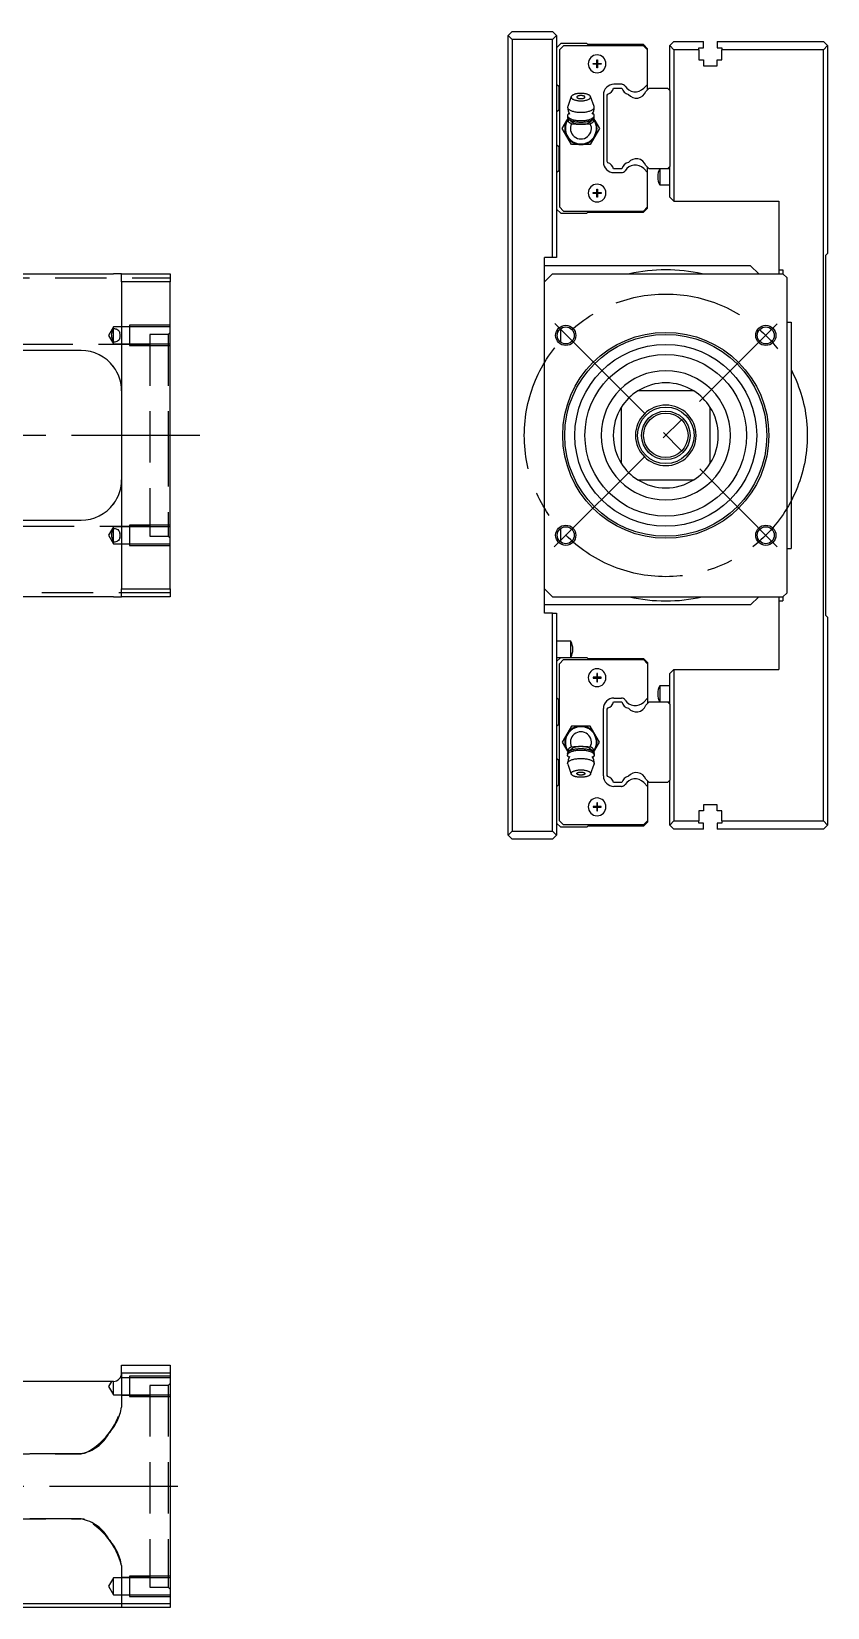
# Model space of a CAD drawing. Extents: x -29 to 1040, y -350 to 120.
# Drawn here: x 843.2 to 1040.1, y -290.3 to 100 of the extents above; entities that cross this region are included whole.
import ezdxf

# ---------------------------------------------------------------- set-up
doc = ezdxf.new("R2010")
doc.units = 0
doc.linetypes.add('CENTER', pattern=[50.8, 31.75, -6.35, 6.35, -6.35])
doc.linetypes.add('DASHED', pattern=[19.05, 12.7, -6.35])
doc.layers.get('0').update_dxf_attribs({"linetype": 'CONTINUOUS'})
doc.layers.add('CENTER', color=1, linetype='CENTER')

msp = doc.modelspace()

# ---------------------------------------------------------------- linework, layer by layer
at = {"color": 7, "linetype": 'CONTINUOUS'}
for p, q in [((962.15, 100), (961.15, 99)), ((961.15, 99), (962.15, 98)), ((961.15, -99), (961.15, 99)), ((962.15, 100), (972.15, 100)), ((972.15, 98), (962.15, 98)), ((962.15, 98), (962.15, -98)), ((973.15, 99), (972.15, 100)), ((972.15, 98), (973.15, 99)), ((972.15, 44), (972.15, 98)), ((973.15, 99), (973.15, 44)), ((974.15, 97), (973.15, 96)), ((974.85, 96.45), (973.85, 95.45)), ((973.85, 95.45), (973.85, 56.55)), ((980.65, 97), (974.15, 97)), ((994.65, 96.45), (974.85, 96.45)), ((980.9, 96.75), (980.65, 97)), ((994.65, 96.75), (980.9, 96.75)), ((995.65, 95.75), (994.65, 96.75)), ((995.65, 95.45), (994.65, 96.45)), ((995.65, 95.45), (995.65, 95.75)), ((995.65, 86.92), (995.65, 95.45)), ((1001.15, 96.5), (1002.15, 97.5)), ((1001.15, 85.4), (1001.15, 96.5)), ((1002.15, 95.5), (1001.15, 96.5)), ((1002.15, 97.5), (1009.45, 97.5)), ((1008.3, 95.5), (1002.15, 95.5)), ((1002.15, 95.5), (1002.15, 58)), ((1008.3, 95.5), (1008.3, 96)), ((1008.3, 96), (1009.45, 96)), ((1008.3, 95.5), (1008.3, 93)), ((1009.45, 96), (1009.45, 97.5)), ((1012.85, 97.5), (1039.15, 97.5)), ((1012.85, 97.5), (1012.85, 96)), ((1012.85, 96), (1014, 96)), ((1014, 96), (1014, 95.5)), ((1014, 93), (1014, 95.5)), ((1039.15, 95.5), (1014, 95.5)), ((1039.15, 97.5), (1040.15, 96.5)), ((1040.15, 96.5), (1039.15, 95.5)), ((1039.15, -95.5), (1039.15, 95.5)), ((1040.15, 96.5), (1040.15, 45)), ((982.15, 92.1), (983.05, 92.1)), ((982.15, 91.9), (982.15, 92.1)), ((983.05, 91.9), (982.15, 91.9)), ((983.05, 92.1), (983.05, 93)), ((983.05, 93), (983.25, 93)), ((983.05, 92.1), (983.15, 92)), ((983.05, 91.9), (983.15, 92)), ((983.05, 91), (983.05, 91.9)), ((983.25, 91), (983.05, 91)), ((983.25, 92.1), (983.15, 92)), ((983.25, 91.9), (983.15, 92)), ((983.25, 93), (983.25, 92.1)), ((983.25, 92.1), (984.15, 92.1)), ((984.15, 91.9), (983.25, 91.9)), ((983.25, 91.9), (983.25, 91)), ((984.15, 92.1), (984.15, 91.9)), ((1008.3, 93), (1009.45, 93)), ((1009.45, 93), (1009.45, 91.5)), ((1009.45, 91.5), (1012.85, 91.5)), ((1012.85, 93), (1014, 93)), ((1012.85, 91.5), (1012.85, 93)), ((973.15, 87), (973.65, 86.5)), ((973.65, 86.5), (973.65, 80.5)), ((987.21, 86), (989.29, 86)), ((989.23, 86.93), (987.32, 86.93)), ((995.65, 86.92), (994.69, 85.95)), ((995.65, 85.6), (995.65, 86.92)), ((995.65, 85.6), (996.05, 86)), ((996.05, 86), (1000.55, 86)), ((1000.55, 86), (1001.15, 85.4)), ((976.77, 83.89), (975.88, 81.44)), ((976.77, 83.89), (976.75, 83.81)), ((976.75, 83.81), (976.75, 83.73)), ((976.75, 83.73), (976.77, 83.65)), ((976.8, 83.95), (976.77, 83.89)), ((976.77, 83.65), (976.8, 83.58)), ((976.84, 84.02), (976.8, 83.95)), ((976.8, 83.58), (976.85, 83.5)), ((976.9, 84.08), (976.84, 84.02)), ((976.85, 83.5), (976.92, 83.42)), ((976.96, 84.14), (976.9, 84.08)), ((976.92, 83.42), (977, 83.35)), ((977.04, 84.2), (976.96, 84.14)), ((977, 83.35), (977.1, 83.28)), ((977.13, 84.25), (977.04, 84.2)), ((977.1, 83.28), (977.21, 83.22)), ((977.22, 84.31), (977.13, 84.25)), ((977.21, 83.22), (977.34, 83.16)), ((977.33, 84.36), (977.22, 84.31)), ((977.45, 84.41), (977.33, 84.36)), ((977.34, 83.16), (977.48, 83.1)), ((977.57, 84.45), (977.45, 84.41)), ((977.48, 83.1), (977.63, 83.05)), ((977.71, 84.49), (977.57, 84.45)), ((977.63, 83.05), (977.8, 83)), ((977.85, 84.53), (977.71, 84.49)), ((977.8, 83), (977.97, 82.96)), ((978, 84.57), (977.85, 84.53)), ((977.97, 82.96), (978.16, 82.92)), ((978.15, 84.6), (978, 84.57)), ((978.31, 84.62), (978.15, 84.6)), ((978.17, 83.83), (978.15, 83.79)), ((978.15, 83.79), (978.15, 83.76)), ((978.15, 83.76), (978.15, 83.73)), ((978.15, 83.73), (978.17, 83.69)), ((978.16, 82.92), (978.35, 82.9)), ((978.18, 83.86), (978.17, 83.83)), ((978.17, 83.69), (978.18, 83.66)), ((978.21, 83.89), (978.18, 83.86)), ((978.18, 83.66), (978.21, 83.63)), ((978.24, 83.92), (978.21, 83.89)), ((978.21, 83.63), (978.24, 83.6)), ((978.28, 83.95), (978.24, 83.92)), ((978.24, 83.6), (978.28, 83.57)), ((978.33, 83.98), (978.28, 83.95)), ((978.28, 83.57), (978.33, 83.54)), ((978.47, 84.64), (978.31, 84.62)), ((978.38, 84.01), (978.33, 83.98)), ((978.33, 83.54), (978.38, 83.51)), ((978.35, 82.9), (978.54, 82.87)), ((978.44, 84.03), (978.38, 84.01)), ((978.38, 83.51), (978.44, 83.49)), ((978.51, 84.05), (978.44, 84.03)), ((978.44, 83.49), (978.51, 83.47)), ((978.64, 84.66), (978.47, 84.64)), ((978.58, 84.07), (978.51, 84.05)), ((978.51, 83.47), (978.58, 83.45)), ((978.54, 82.87), (978.74, 82.86)), ((978.65, 84.09), (978.58, 84.07)), ((978.58, 83.45), (978.65, 83.43)), ((978.81, 84.67), (978.64, 84.66)), ((978.73, 84.11), (978.65, 84.09)), ((978.65, 83.43), (978.73, 83.41)), ((978.81, 84.12), (978.73, 84.11)), ((978.73, 83.41), (978.81, 83.4)), ((978.74, 82.86), (978.95, 82.85)), ((978.98, 84.68), (978.81, 84.67)), ((978.89, 84.13), (978.81, 84.12)), ((978.81, 83.4), (978.89, 83.39)), ((978.98, 84.14), (978.89, 84.13)), ((978.89, 83.39), (978.98, 83.38)), ((978.95, 82.85), (979.15, 82.84)), ((979.15, 84.68), (978.98, 84.68)), ((979.06, 84.14), (978.98, 84.14)), ((978.98, 83.38), (979.06, 83.38)), ((979.15, 84.14), (979.06, 84.14)), ((979.06, 83.38), (979.15, 83.38)), ((979.32, 84.68), (979.15, 84.68)), ((979.24, 84.14), (979.15, 84.14)), ((979.15, 83.38), (979.24, 83.38)), ((979.15, 82.84), (979.35, 82.85)), ((979.32, 84.14), (979.24, 84.14)), ((979.24, 83.38), (979.32, 83.38)), ((979.49, 84.67), (979.32, 84.68)), ((979.41, 84.13), (979.32, 84.14)), ((979.32, 83.38), (979.41, 83.39)), ((979.35, 82.85), (979.56, 82.86)), ((979.49, 84.12), (979.41, 84.13)), ((979.41, 83.39), (979.49, 83.4)), ((979.66, 84.66), (979.49, 84.67)), ((979.57, 84.11), (979.49, 84.12)), ((979.49, 83.4), (979.57, 83.41)), ((979.56, 82.86), (979.76, 82.87)), ((979.65, 84.09), (979.57, 84.11)), ((979.57, 83.41), (979.65, 83.43)), ((979.72, 84.07), (979.65, 84.09)), ((979.65, 83.43), (979.72, 83.45)), ((979.83, 84.64), (979.66, 84.66)), ((979.79, 84.05), (979.72, 84.07)), ((979.72, 83.45), (979.79, 83.47)), ((979.76, 82.87), (979.95, 82.9)), ((979.86, 84.03), (979.79, 84.05)), ((979.79, 83.47), (979.86, 83.49)), ((979.99, 84.62), (979.83, 84.64)), ((979.92, 84.01), (979.86, 84.03)), ((979.86, 83.49), (979.92, 83.51)), ((979.97, 83.98), (979.92, 84.01)), ((979.92, 83.51), (979.97, 83.54)), ((979.95, 82.9), (980.14, 82.92)), ((980.02, 83.95), (979.97, 83.98)), ((979.97, 83.54), (980.02, 83.57)), ((980.15, 84.6), (979.99, 84.62)), ((980.06, 83.92), (980.02, 83.95)), ((980.02, 83.57), (980.06, 83.6)), ((980.09, 83.89), (980.06, 83.92)), ((980.06, 83.6), (980.09, 83.63)), ((980.12, 83.86), (980.09, 83.89)), ((980.09, 83.63), (980.12, 83.66)), ((980.13, 83.83), (980.12, 83.86)), ((980.12, 83.66), (980.13, 83.69)), ((980.15, 83.79), (980.13, 83.83)), ((980.13, 83.69), (980.15, 83.73)), ((980.14, 82.92), (980.33, 82.96)), ((980.3, 84.57), (980.15, 84.6)), ((980.15, 83.76), (980.15, 83.79)), ((980.15, 83.73), (980.15, 83.76)), ((980.45, 84.53), (980.3, 84.57)), ((980.33, 82.96), (980.5, 83)), ((980.59, 84.49), (980.45, 84.53)), ((980.5, 83), (980.67, 83.05)), ((980.73, 84.45), (980.59, 84.49)), ((980.67, 83.05), (980.82, 83.1)), ((980.85, 84.41), (980.73, 84.45)), ((980.82, 83.1), (980.96, 83.16)), ((980.97, 84.36), (980.85, 84.41)), ((980.96, 83.16), (981.09, 83.22)), ((981.08, 84.31), (980.97, 84.36)), ((981.17, 84.25), (981.08, 84.31)), ((981.09, 83.22), (981.2, 83.28)), ((981.26, 84.2), (981.17, 84.25)), ((981.2, 83.28), (981.3, 83.35)), ((981.34, 84.14), (981.26, 84.2)), ((981.3, 83.35), (981.38, 83.42)), ((981.4, 84.08), (981.34, 84.14)), ((981.38, 83.42), (981.45, 83.5)), ((981.46, 84.02), (981.4, 84.08)), ((981.45, 83.5), (981.5, 83.58)), ((981.5, 83.95), (981.46, 84.02)), ((981.53, 83.89), (981.5, 83.95)), ((981.5, 83.58), (981.53, 83.65)), ((981.55, 83.81), (981.53, 83.89)), ((982.42, 81.44), (981.53, 83.89)), ((981.53, 83.65), (981.55, 83.73)), ((981.55, 83.73), (981.55, 83.81)), ((984.72, 84.33), (984.72, 67.67)), ((985.65, 84.2), (985.81, 84.48)), ((985.65, 67.8), (985.65, 84.2)), ((995.2, 85.15), (995.65, 85.6)), ((1001.15, 85.4), (1001.15, 66.6)), ((973.65, 80.5), (973.15, 80)), ((975.69, 78), (975.97, 78.49)), ((975.88, 81.44), (975.85, 81.27)), ((975.85, 81.27), (975.86, 81.17)), ((975.87, 79.33), (975.85, 79.26)), ((975.85, 79.26), (975.85, 79.19)), ((975.85, 79.19), (975.86, 79.09)), ((975.85, 79.19), (975.85, 78.82)), ((975.85, 78.82), (975.85, 78.75)), ((975.85, 78.75), (975.87, 78.69)), ((975.86, 81.17), (975.89, 81.07)), ((975.86, 79.09), (975.89, 78.99)), ((975.89, 79.39), (975.87, 79.33)), ((975.87, 78.69), (975.89, 78.62)), ((975.89, 81.07), (975.94, 80.97)), ((975.92, 79.46), (975.89, 79.39)), ((975.89, 78.99), (975.94, 78.9)), ((975.89, 78.62), (975.92, 78.55)), ((975.97, 79.52), (975.92, 79.46)), ((975.92, 78.55), (975.97, 78.49)), ((975.94, 80.97), (976.01, 80.88)), ((975.94, 78.9), (976.01, 78.8)), ((976.02, 79.59), (975.97, 79.52)), ((975.97, 78.49), (976.02, 78.42)), ((976.01, 80.88), (976.1, 80.78)), ((976.01, 78.8), (976.1, 78.71)), ((976.08, 79.65), (976.02, 79.59)), ((976.02, 78.42), (976.08, 78.36)), ((976.07, 78.05), (976.09, 78.12)), ((976.15, 79.71), (976.08, 79.65)), ((976.08, 78.36), (976.15, 78.3)), ((976.09, 78.12), (976.11, 78.2)), ((976.1, 80.78), (976.21, 80.69)), ((976.1, 78.71), (976.21, 78.62)), ((976.11, 78.2), (976.14, 78.27)), ((976.14, 78.27), (976.15, 78.29)), ((976.21, 79.77), (976.15, 79.71)), ((976.15, 78.3), (976.27, 78.21)), ((976.15, 78.3), (977.14, 77.46)), ((976.21, 80.69), (976.34, 80.61)), ((976.21, 78.62), (976.34, 78.53)), ((976.27, 78.21), (976.41, 78.12)), ((976.34, 80.61), (976.48, 80.52)), ((976.34, 78.53), (976.48, 78.45)), ((976.41, 78.12), (976.57, 78.03)), ((976.48, 80.52), (976.64, 80.45)), ((976.48, 78.45), (976.64, 78.37)), ((976.64, 80.45), (976.82, 80.37)), ((976.64, 78.37), (976.82, 78.3)), ((976.82, 80.37), (977.01, 80.31)), ((976.82, 78.3), (977.01, 78.23)), ((977.01, 80.31), (977.21, 80.24)), ((977.01, 78.23), (977.21, 78.17)), ((977.21, 80.24), (977.43, 80.19)), ((977.21, 78.17), (977.43, 78.11)), ((977.43, 80.19), (977.65, 80.14)), ((977.43, 78.11), (977.65, 78.07)), ((977.65, 80.14), (977.89, 80.1)), ((977.65, 78.07), (977.89, 78.02)), ((977.89, 80.1), (978.13, 80.07)), ((978.13, 80.07), (978.38, 80.04)), ((978.38, 80.04), (978.63, 80.02)), ((978.63, 80.02), (978.89, 80.01)), ((978.89, 80.01), (979.15, 80)), ((979.15, 80), (979.41, 80.01)), ((979.41, 80.01), (979.67, 80.02)), ((979.67, 80.02), (979.92, 80.04)), ((979.92, 80.04), (980.17, 80.07)), ((980.17, 80.07), (980.41, 80.1)), ((980.41, 80.1), (980.65, 80.14)), ((980.41, 78.02), (980.65, 78.07)), ((980.65, 80.14), (980.87, 80.19)), ((980.65, 78.07), (980.87, 78.11)), ((980.87, 80.19), (981.09, 80.24)), ((980.87, 78.11), (981.09, 78.17)), ((981.09, 80.24), (981.29, 80.31)), ((981.09, 78.17), (981.29, 78.23)), ((981.16, 77.46), (982.15, 78.3)), ((981.29, 80.31), (981.48, 80.37)), ((981.29, 78.23), (981.48, 78.3)), ((981.48, 80.37), (981.66, 80.45)), ((981.48, 78.3), (981.66, 78.37)), ((981.66, 80.45), (981.82, 80.52)), ((981.66, 78.37), (981.82, 78.45)), ((981.73, 78.03), (981.89, 78.12)), ((981.82, 80.52), (981.96, 80.61)), ((981.82, 78.45), (981.96, 78.53)), ((981.89, 78.12), (982.03, 78.21)), ((981.96, 80.61), (982.09, 80.69)), ((981.96, 78.53), (982.09, 78.62)), ((982.03, 78.21), (982.15, 78.3)), ((982.09, 80.69), (982.2, 80.78)), ((982.15, 79.71), (982.09, 79.77)), ((982.09, 78.62), (982.2, 78.71)), ((982.22, 79.65), (982.15, 79.71)), ((982.15, 78.3), (982.22, 78.36)), ((982.15, 78.29), (982.16, 78.27)), ((982.16, 78.27), (982.19, 78.2)), ((982.19, 78.2), (982.21, 78.12)), ((982.2, 80.78), (982.29, 80.88)), ((982.2, 78.71), (982.29, 78.8)), ((982.21, 78.12), (982.23, 78.05)), ((982.28, 79.59), (982.22, 79.65)), ((982.22, 78.36), (982.28, 78.42)), ((982.33, 79.52), (982.28, 79.59)), ((982.28, 78.42), (982.33, 78.49)), ((982.29, 80.88), (982.36, 80.97)), ((982.29, 78.8), (982.36, 78.9)), ((982.38, 79.46), (982.33, 79.52)), ((982.33, 78.49), (982.38, 78.55)), ((982.33, 78.49), (982.61, 78)), ((982.36, 80.97), (982.41, 81.07)), ((982.36, 78.9), (982.41, 78.99)), ((982.41, 79.39), (982.38, 79.46)), ((982.38, 78.55), (982.41, 78.62)), ((982.41, 81.07), (982.44, 81.17)), ((982.43, 79.33), (982.41, 79.39)), ((982.41, 78.99), (982.44, 79.09)), ((982.41, 78.62), (982.43, 78.69)), ((982.45, 81.27), (982.42, 81.44)), ((982.45, 79.26), (982.43, 79.33)), ((982.43, 78.69), (982.45, 78.75)), ((982.44, 81.17), (982.45, 81.27)), ((982.44, 79.09), (982.45, 79.19)), ((982.45, 79.19), (982.45, 79.26)), ((982.45, 78.82), (982.45, 79.19)), ((982.45, 78.75), (982.45, 78.82)), ((974.53, 76), (975.69, 78)), ((975.69, 74), (974.53, 76)), ((976.06, 77.98), (976.07, 78.05)), ((976.06, 77.91), (976.06, 77.98)), ((976.07, 77.84), (976.06, 77.91)), ((976.08, 77.78), (976.07, 77.84)), ((976.09, 77.72), (976.08, 77.78)), ((976.12, 77.66), (976.09, 77.72)), ((976.15, 77.61), (976.12, 77.66)), ((976.18, 77.55), (976.15, 77.61)), ((976.23, 77.5), (976.18, 77.55)), ((976.27, 77.46), (976.23, 77.5)), ((976.33, 77.41), (976.27, 77.46)), ((976.39, 77.36), (976.33, 77.41)), ((976.47, 77.32), (976.39, 77.36)), ((976.55, 77.28), (976.47, 77.32)), ((976.64, 77.24), (976.55, 77.28)), ((976.57, 78.03), (976.74, 77.96)), ((976.74, 77.21), (976.64, 77.24)), ((976.74, 77.96), (976.94, 77.88)), ((976.83, 77.18), (976.74, 77.21)), ((976.94, 77.88), (977.14, 77.82)), ((977.14, 77.82), (977.36, 77.76)), ((977.31, 77.35), (977.14, 77.46)), ((977.51, 77.27), (977.31, 77.35)), ((977.36, 77.76), (977.6, 77.71)), ((977.6, 77.71), (977.84, 77.66)), ((977.84, 77.66), (978.09, 77.63)), ((977.89, 78.02), (978.13, 77.99)), ((978.09, 77.63), (978.35, 77.6)), ((978.13, 77.99), (978.38, 77.96)), ((978.35, 77.6), (978.61, 77.58)), ((978.38, 77.96), (978.63, 77.94)), ((978.61, 77.58), (978.88, 77.56)), ((978.63, 77.94), (978.89, 77.93)), ((978.88, 77.56), (979.15, 77.56)), ((978.89, 77.93), (979.15, 77.93)), ((979.15, 77.93), (979.41, 77.93)), ((979.15, 77.56), (979.42, 77.56)), ((979.41, 77.93), (979.67, 77.94)), ((979.42, 77.56), (979.69, 77.58)), ((979.67, 77.94), (979.92, 77.96)), ((979.69, 77.58), (979.95, 77.6)), ((979.92, 77.96), (980.17, 77.99)), ((979.95, 77.6), (980.21, 77.63)), ((980.17, 77.99), (980.41, 78.02)), ((980.21, 77.63), (980.46, 77.66)), ((980.46, 77.66), (980.7, 77.71)), ((980.7, 77.71), (980.94, 77.76)), ((980.93, 77.32), (980.72, 77.25)), ((981.16, 77.46), (980.93, 77.32)), ((980.94, 77.76), (981.16, 77.82)), ((981.16, 77.82), (981.36, 77.88)), ((981.36, 77.88), (981.56, 77.96)), ((981.56, 77.21), (981.47, 77.18)), ((981.56, 77.96), (981.73, 78.03)), ((981.66, 77.24), (981.56, 77.21)), ((981.75, 77.28), (981.66, 77.24)), ((981.83, 77.32), (981.75, 77.28)), ((981.9, 77.36), (981.83, 77.32)), ((981.97, 77.41), (981.9, 77.36)), ((982.03, 77.46), (981.97, 77.41)), ((982.07, 77.5), (982.03, 77.46)), ((982.12, 77.55), (982.07, 77.5)), ((982.15, 77.61), (982.12, 77.55)), ((982.18, 77.66), (982.15, 77.61)), ((982.21, 77.72), (982.18, 77.66)), ((982.22, 77.78), (982.21, 77.72)), ((982.23, 77.84), (982.22, 77.78)), ((982.23, 78.05), (982.24, 77.98)), ((982.24, 77.91), (982.23, 77.84)), ((982.24, 77.98), (982.24, 77.91)), ((982.61, 78), (983.77, 76)), ((983.77, 76), (982.61, 74)), ((973.15, 72), (973.65, 71.5)), ((973.65, 71.5), (973.65, 65.5)), ((976.84, 72), (975.69, 74)), ((979.15, 72), (976.84, 72)), ((981.46, 72), (979.15, 72)), ((982.61, 74), (981.46, 72)), ((985.81, 67.52), (985.65, 67.8)), ((996.05, 66), (995.2, 66.85)), ((995.65, 65.08), (995.65, 66.4)), ((1001.15, 66.6), (1000.55, 66)), ((1001.15, 59), (1001.15, 66.6)), ((973.65, 65.5), (973.15, 65)), ((989.29, 66), (987.21, 66)), ((987.32, 65.07), (989.23, 65.07)), ((994.69, 66.05), (995.65, 65.08)), ((995.65, 56.55), (995.65, 65.08)), ((1000.55, 66), (996.05, 66)), ((998.15, 64.06), (998.15, 63.94)), ((998.65, 66), (998.65, 62)), ((1001.15, 66), (1000.55, 66)), ((982.15, 60.1), (983.05, 60.1)), ((982.15, 59.9), (982.15, 60.1)), ((983.05, 59.9), (982.15, 59.9)), ((983.05, 60.1), (983.05, 61)), ((983.05, 61), (983.25, 61)), ((983.05, 60.1), (983.15, 60)), ((983.05, 59.9), (983.15, 60)), ((983.05, 59), (983.05, 59.9)), ((983.25, 59), (983.05, 59)), ((983.25, 60.1), (983.15, 60)), ((983.25, 59.9), (983.15, 60)), ((983.25, 61), (983.25, 60.1)), ((983.25, 60.1), (984.15, 60.1)), ((984.15, 59.9), (983.25, 59.9)), ((983.25, 59.9), (983.25, 59)), ((984.15, 60.1), (984.15, 59.9)), ((998.65, 62), (1001.15, 62)), ((1001.15, 59), (1002.15, 58)), ((973.15, 56), (974.15, 55)), ((973.85, 56.55), (974.85, 55.55)), ((974.15, 55), (980.65, 55)), ((974.85, 55.55), (994.65, 55.55)), ((980.65, 55), (980.9, 55.25)), ((980.9, 55.25), (994.65, 55.25)), ((994.65, 55.55), (995.65, 56.55)), ((994.65, 55.25), (995.65, 56.25)), ((995.65, 56.25), (995.65, 56.55)), ((1002.15, 58), (1028.15, 58)), ((1028.15, 58), (1028.15, 41)), ((972.15, 44), (970.15, 44)), ((970.15, 38), (970.15, 44)), ((973.15, 44), (972.15, 44)), ((1039.65, 44.5), (1040.15, 45)), ((1039.65, 44.5), (1039.65, -44.5)), ((830, 40), (863.5, 40)), ((865.5, 40), (863.5, 40)), ((865.5, 38), (865.5, 40)), ((865.5, 40), (877.5, 40)), ((877.5, 40), (877.5, 38)), ((1021.15, 42), (970.15, 42)), ((972.15, 40), (970.15, 38)), ((972.15, 40), (1029.15, 40)), ((1023.15, 40), (1021.15, 42)), ((1028.15, 41), (1028.15, 40)), ((1028.15, 41), (1029.15, 41)), ((1029.15, 41), (1029.15, 40)), ((1030.15, 39), (1029.15, 40)), ((877.5, 38), (865.5, 38)), ((865.5, 38), (865.5, -38)), ((877.5, -38), (877.5, 38)), ((970.15, -38), (970.15, 38)), ((1030.15, -39), (1030.15, 39)), ((1030.15, 28), (1031.15, 28)), ((1031.15, 28), (1031.15, -28)), ((863.02, 24.91), (863.06, 25.23)), ((863.06, 25.23), (863.16, 25.61)), ((863.16, 25.61), (863.3, 25.99)), ((863.3, 25.99), (863.5, 26.44)), ((863.5, 26.44), (863.72, 26.43)), ((863.5, 23.06), (863.5, 26.44)), ((863.72, 26.43), (863.94, 26.4)), ((863.94, 26.4), (864.15, 26.35)), ((864.15, 26.35), (864.35, 26.28)), ((864.35, 26.28), (864.58, 26.14)), ((864.72, 23.48), (864.52, 23.31)), ((864.58, 26.14), (864.77, 25.97)), ((864.88, 23.67), (864.72, 23.48)), ((864.77, 25.97), (864.91, 25.77)), ((864.99, 23.9), (864.88, 23.67)), ((864.91, 25.77), (865.02, 25.53)), ((865.06, 24.11), (864.99, 23.9)), ((865.02, 25.53), (865.08, 25.3)), ((974.15, 23.06), (974.15, 26.44)), ((855.5, 21), (815, 21)), ((863.58, 23.06), (863.5, 23.06)), ((863.82, 23.08), (863.58, 23.06)), ((864.04, 23.12), (863.82, 23.08)), ((864.29, 23.2), (864.04, 23.12)), ((864.52, 23.31), (864.29, 23.2)), ((1007.08, 11), (993.22, 11)), ((989.15, 6.93), (989.15, -6.93)), ((1011.15, -6.93), (1011.15, 6.93)), ((993.22, -11), (1007.08, -11)), ((815, -21), (855.5, -21)), ((863.3, -23.51), (863.5, -23.06)), ((863.5, -23.06), (863.72, -23.07)), ((863.5, -26.44), (863.5, -23.06)), ((863.72, -23.07), (863.94, -23.1)), ((863.94, -23.1), (864.15, -23.15)), ((864.15, -23.15), (864.35, -23.22)), ((864.35, -23.22), (864.58, -23.35)), ((864.58, -23.35), (864.77, -23.53)), ((974.15, -26.44), (974.15, -23.06)), ((863.02, -24.59), (863.06, -24.27)), ((863.06, -24.27), (863.16, -23.89)), ((863.16, -23.89), (863.3, -23.51)), ((863.58, -26.43), (863.5, -26.44)), ((863.82, -26.42), (863.58, -26.43)), ((864.04, -26.38), (863.82, -26.42)), ((864.29, -26.3), (864.04, -26.38)), ((864.52, -26.18), (864.29, -26.3)), ((864.72, -26.02), (864.52, -26.18)), ((864.88, -25.83), (864.72, -26.02)), ((864.77, -23.53), (864.91, -23.73)), ((864.99, -25.6), (864.88, -25.83)), ((864.91, -23.73), (865.02, -23.96)), ((865.06, -25.39), (864.99, -25.6)), ((865.02, -23.96), (865.08, -24.2)), ((1030.15, -28), (1031.15, -28)), ((865.5, -40), (865.5, -38)), ((865.5, -38), (877.5, -38)), ((877.5, -38), (877.5, -40)), ((970.15, -44), (970.15, -38)), ((970.15, -38), (972.15, -40)), ((1029.15, -40), (1030.15, -39)), ((863.5, -40), (830, -40)), ((863.5, -40), (865.5, -40)), ((877.5, -40), (865.5, -40)), ((1021.15, -42), (970.15, -42)), ((972.15, -40), (1029.15, -40)), ((1021.15, -42), (1023.15, -40)), ((1028.15, -40), (1028.15, -41)), ((1028.15, -41), (1029.15, -41)), ((1028.15, -41), (1028.15, -58)), ((1029.15, -40), (1029.15, -41)), ((972.15, -44), (970.15, -44)), ((972.15, -44), (973.15, -44)), ((972.15, -98), (972.15, -44)), ((973.15, -44), (973.15, -99)), ((1040.15, -45), (1039.65, -44.5)), ((1040.15, -45), (1040.15, -96.5)), ((976.65, -51), (973.15, -51)), ((976.65, -53), (976.65, -51)), ((976.65, -55), (976.65, -53)), ((977.15, -53.06), (977.15, -52.94)), ((973.15, -55), (974.15, -55)), ((973.15, -56), (974.15, -55)), ((973.85, -56.55), (974.85, -55.55)), ((973.85, -95.45), (973.85, -56.55)), ((974.15, -55), (980.65, -55)), ((974.85, -55.55), (994.65, -55.55)), ((980.65, -55), (980.9, -55.25)), ((980.9, -55.25), (994.65, -55.25)), ((994.65, -55.25), (995.65, -56.25)), ((994.65, -55.55), (995.65, -56.55)), ((995.65, -56.25), (995.65, -56.55)), ((995.65, -56.55), (995.65, -65.08)), ((1002.15, -58), (1001.15, -59)), ((1002.15, -58), (1028.15, -58)), ((1002.15, -58), (1002.15, -95.5)), ((983.05, -59.9), (982.15, -59.9)), ((982.15, -59.9), (982.15, -60.1)), ((982.15, -60.1), (983.05, -60.1)), ((983.05, -59), (983.05, -59.9)), ((983.25, -59), (983.05, -59)), ((983.05, -59.9), (983.15, -60)), ((983.05, -60.1), (983.15, -60)), ((983.05, -60.1), (983.05, -61)), ((983.05, -61), (983.25, -61)), ((983.25, -59.9), (983.15, -60)), ((983.25, -60.1), (983.15, -60)), ((983.25, -59.9), (983.25, -59)), ((984.15, -59.9), (983.25, -59.9)), ((983.25, -61), (983.25, -60.1)), ((983.25, -60.1), (984.15, -60.1)), ((984.15, -60.1), (984.15, -59.9)), ((1001.15, -62), (998.65, -62)), ((998.65, -62), (998.65, -66)), ((1001.15, -66.6), (1001.15, -59)), ((973.65, -65.5), (973.15, -65)), ((973.65, -71.5), (973.65, -65.5)), ((987.21, -66), (989.29, -66)), ((987.32, -65.07), (989.23, -65.07)), ((994.69, -66.05), (995.65, -65.08)), ((995.65, -65.08), (995.65, -66.4)), ((995.65, -66.4), (996.05, -66)), ((996.05, -66), (1000.55, -66)), ((998.15, -63.94), (998.15, -64.06)), ((1000.55, -66), (1001.15, -66)), ((1000.55, -66), (1001.15, -66.6)), ((984.72, -84.33), (984.72, -67.67)), ((985.65, -67.8), (985.81, -67.52)), ((985.65, -84.2), (985.65, -67.8)), ((995.2, -66.85), (995.65, -66.4)), ((1001.15, -66.6), (1001.15, -85.4)), ((973.15, -72), (973.65, -71.5)), ((975.69, -74), (974.53, -76)), ((976.84, -72), (975.69, -74)), ((979.15, -72), (976.84, -72)), ((981.46, -72), (979.15, -72)), ((982.61, -74), (981.46, -72)), ((983.77, -76), (982.61, -74)), ((974.53, -76), (975.69, -78)), ((975.69, -78), (975.97, -78.49)), ((976.07, -77.85), (976.06, -77.91)), ((976.06, -77.91), (976.06, -77.98)), ((976.06, -77.98), (976.07, -78.05)), ((976.08, -77.78), (976.07, -77.85)), ((976.09, -77.72), (976.08, -77.78)), ((976.12, -77.66), (976.09, -77.72)), ((976.15, -77.61), (976.12, -77.66)), ((977.14, -77.46), (976.15, -78.3)), ((976.18, -77.55), (976.15, -77.61)), ((976.22, -77.5), (976.18, -77.55)), ((976.27, -77.46), (976.22, -77.5)), ((976.33, -77.41), (976.27, -77.46)), ((976.39, -77.36), (976.33, -77.41)), ((976.47, -77.32), (976.39, -77.36)), ((976.41, -78.12), (976.57, -78.03)), ((976.55, -77.28), (976.47, -77.32)), ((976.64, -77.24), (976.55, -77.28)), ((976.57, -78.03), (976.74, -77.96)), ((976.73, -77.21), (976.64, -77.24)), ((976.83, -77.18), (976.73, -77.21)), ((976.74, -77.96), (976.94, -77.88)), ((976.94, -77.88), (977.14, -77.82)), ((977.26, -77.38), (977.14, -77.46)), ((977.14, -77.82), (977.36, -77.76)), ((977.45, -77.29), (977.26, -77.38)), ((977.36, -77.76), (977.6, -77.71)), ((977.6, -77.71), (977.84, -77.66)), ((977.65, -78.07), (977.89, -78.02)), ((977.84, -77.66), (978.09, -77.63)), ((977.89, -78.02), (978.13, -77.99)), ((978.09, -77.63), (978.35, -77.6)), ((978.13, -77.99), (978.38, -77.96)), ((978.35, -77.6), (978.61, -77.58)), ((978.38, -77.96), (978.63, -77.94)), ((978.61, -77.58), (978.88, -77.56)), ((978.63, -77.94), (978.89, -77.93)), ((978.88, -77.56), (979.15, -77.56)), ((978.89, -77.93), (979.15, -77.93)), ((979.15, -77.56), (979.42, -77.56)), ((979.15, -77.93), (979.41, -77.93)), ((979.41, -77.93), (979.67, -77.94)), ((979.42, -77.56), (979.69, -77.58)), ((979.67, -77.94), (979.92, -77.96)), ((979.69, -77.58), (979.95, -77.6)), ((979.92, -77.96), (980.17, -77.99)), ((979.95, -77.6), (980.21, -77.63)), ((980.17, -77.99), (980.41, -78.02)), ((980.21, -77.63), (980.46, -77.66)), ((980.41, -78.02), (980.65, -78.07)), ((980.46, -77.66), (980.7, -77.71)), ((980.7, -77.71), (980.94, -77.76)), ((980.98, -77.34), (980.75, -77.26)), ((980.94, -77.76), (981.16, -77.82)), ((981.16, -77.46), (980.98, -77.34)), ((982.15, -78.3), (981.16, -77.46)), ((981.16, -77.82), (981.36, -77.88)), ((981.36, -77.88), (981.56, -77.96)), ((981.57, -77.21), (981.47, -77.18)), ((981.56, -77.96), (981.73, -78.03)), ((981.66, -77.24), (981.57, -77.21)), ((981.75, -77.28), (981.66, -77.24)), ((981.73, -78.03), (981.89, -78.12)), ((981.83, -77.32), (981.75, -77.28)), ((981.91, -77.36), (981.83, -77.32)), ((981.97, -77.41), (981.91, -77.36)), ((982.03, -77.46), (981.97, -77.41)), ((982.07, -77.5), (982.03, -77.46)), ((982.12, -77.55), (982.07, -77.5)), ((982.15, -77.61), (982.12, -77.55)), ((982.18, -77.66), (982.15, -77.61)), ((982.21, -77.72), (982.18, -77.66)), ((982.22, -77.78), (982.21, -77.72)), ((982.21, -78.12), (982.23, -78.05)), ((982.23, -77.84), (982.22, -77.78)), ((982.24, -77.91), (982.23, -77.84)), ((982.23, -78.05), (982.24, -77.98)), ((982.24, -77.98), (982.24, -77.91)), ((982.33, -78.49), (982.61, -78)), ((982.61, -78), (983.77, -76)), ((973.65, -80.5), (973.15, -80)), ((973.65, -86.5), (973.65, -80.5)), ((975.85, -78.75), (975.87, -78.69)), ((975.85, -78.82), (975.85, -78.75)), ((975.85, -78.82), (975.85, -79.19)), ((975.85, -79.19), (975.86, -79.09)), ((975.85, -79.26), (975.85, -79.19)), ((975.87, -79.33), (975.85, -79.26)), ((975.85, -81.27), (975.86, -81.17)), ((975.88, -81.44), (975.85, -81.27)), ((975.86, -79.09), (975.89, -78.99)), ((975.86, -81.17), (975.89, -81.07)), ((975.87, -78.69), (975.89, -78.62)), ((975.89, -79.39), (975.87, -79.33)), ((975.88, -81.44), (976.77, -83.89)), ((975.89, -78.62), (975.92, -78.55)), ((975.89, -78.99), (975.94, -78.9)), ((975.92, -79.46), (975.89, -79.39)), ((975.89, -81.07), (975.94, -80.97)), ((975.92, -78.55), (975.97, -78.49)), ((975.97, -79.52), (975.92, -79.46)), ((975.94, -78.9), (976.01, -78.8)), ((975.94, -80.97), (976.01, -80.88)), ((975.97, -78.49), (976.02, -78.42)), ((976.02, -79.59), (975.97, -79.52)), ((976.01, -78.8), (976.1, -78.71)), ((976.01, -80.88), (976.1, -80.78)), ((976.02, -78.42), (976.08, -78.36)), ((976.08, -79.65), (976.02, -79.59)), ((976.07, -78.05), (976.09, -78.12)), ((976.08, -78.36), (976.15, -78.3)), ((976.15, -79.71), (976.08, -79.65)), ((976.09, -78.12), (976.11, -78.2)), ((976.1, -78.71), (976.21, -78.62)), ((976.1, -80.78), (976.21, -80.69)), ((976.11, -78.2), (976.14, -78.27)), ((976.14, -78.27), (976.15, -78.29)), ((976.15, -78.3), (976.27, -78.21)), ((976.15, -79.71), (976.21, -79.77)), ((976.21, -78.62), (976.34, -78.53)), ((976.21, -80.69), (976.34, -80.61)), ((976.27, -78.21), (976.41, -78.12)), ((976.34, -78.53), (976.48, -78.45)), ((976.34, -80.61), (976.48, -80.52)), ((976.48, -78.45), (976.64, -78.37)), ((976.48, -80.52), (976.64, -80.45)), ((976.64, -78.37), (976.82, -78.3)), ((976.64, -80.45), (976.82, -80.37)), ((976.82, -78.3), (977.01, -78.23)), ((976.82, -80.37), (977.01, -80.31)), ((977.01, -78.23), (977.21, -78.17)), ((977.01, -80.31), (977.21, -80.24)), ((977.21, -78.17), (977.43, -78.11)), ((977.21, -80.24), (977.43, -80.19)), ((977.43, -78.11), (977.65, -78.07)), ((977.43, -80.19), (977.65, -80.14)), ((977.65, -80.14), (977.89, -80.1)), ((977.89, -80.1), (978.13, -80.07)), ((978.13, -80.07), (978.38, -80.04)), ((978.38, -80.04), (978.63, -80.02)), ((978.63, -80.02), (978.89, -80.01)), ((978.89, -80.01), (979.15, -80)), ((979.15, -80), (979.41, -80.01)), ((979.41, -80.01), (979.67, -80.02)), ((979.67, -80.02), (979.92, -80.04)), ((979.92, -80.04), (980.17, -80.07)), ((980.17, -80.07), (980.41, -80.1)), ((980.41, -80.1), (980.65, -80.14)), ((980.65, -78.07), (980.87, -78.11)), ((980.65, -80.14), (980.87, -80.19)), ((980.87, -78.11), (981.09, -78.17)), ((980.87, -80.19), (981.09, -80.24)), ((981.09, -78.17), (981.29, -78.23)), ((981.09, -80.24), (981.29, -80.31)), ((981.29, -78.23), (981.48, -78.3)), ((981.29, -80.31), (981.48, -80.37)), ((981.48, -78.3), (981.66, -78.37)), ((981.48, -80.37), (981.66, -80.45)), ((981.53, -83.89), (982.42, -81.44)), ((981.66, -78.37), (981.82, -78.45)), ((981.66, -80.45), (981.82, -80.52)), ((981.82, -78.45), (981.96, -78.53)), ((981.82, -80.52), (981.96, -80.61)), ((981.89, -78.12), (982.03, -78.21)), ((981.96, -78.53), (982.09, -78.62)), ((981.96, -80.61), (982.09, -80.69)), ((982.03, -78.21), (982.15, -78.3)), ((982.09, -78.62), (982.2, -78.71)), ((982.09, -79.77), (982.15, -79.71)), ((982.09, -80.69), (982.2, -80.78)), ((982.15, -78.29), (982.16, -78.27)), ((982.15, -78.3), (982.22, -78.36)), ((982.22, -79.65), (982.15, -79.71)), ((982.16, -78.27), (982.19, -78.2)), ((982.19, -78.2), (982.21, -78.12)), ((982.2, -78.71), (982.29, -78.8)), ((982.2, -80.78), (982.29, -80.88)), ((982.22, -78.36), (982.28, -78.42)), ((982.28, -79.59), (982.22, -79.65)), ((982.28, -78.42), (982.33, -78.49)), ((982.33, -79.52), (982.28, -79.59)), ((982.29, -78.8), (982.36, -78.9)), ((982.29, -80.88), (982.36, -80.97)), ((982.33, -78.49), (982.38, -78.55)), ((982.38, -79.46), (982.33, -79.52)), ((982.36, -78.9), (982.41, -78.99)), ((982.36, -80.97), (982.41, -81.07)), ((982.38, -78.55), (982.41, -78.62)), ((982.41, -79.39), (982.38, -79.46)), ((982.41, -78.62), (982.43, -78.69)), ((982.41, -78.99), (982.44, -79.09)), ((982.43, -79.33), (982.41, -79.39)), ((982.41, -81.07), (982.44, -81.17)), ((982.45, -81.3), (982.42, -81.44)), ((982.43, -78.69), (982.45, -78.75)), ((982.45, -79.26), (982.43, -79.33)), ((982.44, -79.09), (982.45, -79.19)), ((982.44, -81.17), (982.45, -81.27)), ((982.45, -78.75), (982.45, -78.82)), ((982.45, -79.19), (982.45, -78.82)), ((982.45, -79.19), (982.45, -79.26)), ((982.45, -81.27), (982.45, -81.3)), ((976.75, -83.73), (976.77, -83.65)), ((976.75, -83.81), (976.75, -83.73)), ((976.77, -83.89), (976.75, -83.81)), ((976.77, -83.65), (976.8, -83.58)), ((976.8, -83.95), (976.77, -83.89)), ((976.8, -83.58), (976.85, -83.5)), ((976.84, -84.02), (976.8, -83.95)), ((976.9, -84.08), (976.84, -84.02)), ((976.85, -83.5), (976.92, -83.42)), ((976.96, -84.14), (976.9, -84.08)), ((976.92, -83.42), (977, -83.35)), ((977.04, -84.2), (976.96, -84.14)), ((977, -83.35), (977.1, -83.28)), ((977.13, -84.25), (977.04, -84.2)), ((977.1, -83.28), (977.21, -83.22)), ((977.22, -84.31), (977.13, -84.25)), ((977.21, -83.22), (977.34, -83.16)), ((977.33, -84.36), (977.22, -84.31)), ((977.45, -84.41), (977.33, -84.36)), ((977.34, -83.16), (977.48, -83.1)), ((977.57, -84.45), (977.45, -84.41)), ((977.48, -83.1), (977.63, -83.05)), ((977.71, -84.49), (977.57, -84.45)), ((977.63, -83.05), (977.8, -83)), ((977.85, -84.53), (977.71, -84.49)), ((977.8, -83), (977.97, -82.96)), ((978, -84.57), (977.85, -84.53)), ((977.97, -82.96), (978.16, -82.92)), ((978.15, -84.6), (978, -84.57)), ((978.15, -83.73), (978.17, -83.69)), ((978.15, -83.76), (978.15, -83.73)), ((978.15, -83.79), (978.15, -83.76)), ((978.17, -83.83), (978.15, -83.79)), ((978.31, -84.62), (978.15, -84.6)), ((978.16, -82.92), (978.35, -82.9)), ((978.17, -83.69), (978.18, -83.66)), ((978.18, -83.86), (978.17, -83.83)), ((978.18, -83.66), (978.21, -83.63)), ((978.21, -83.89), (978.18, -83.86)), ((978.21, -83.63), (978.24, -83.6)), ((978.24, -83.92), (978.21, -83.89)), ((978.24, -83.6), (978.28, -83.57)), ((978.28, -83.95), (978.24, -83.92)), ((978.28, -83.57), (978.33, -83.54)), ((978.33, -83.98), (978.28, -83.95)), ((978.47, -84.64), (978.31, -84.62)), ((978.33, -83.54), (978.38, -83.51)), ((978.38, -84.01), (978.33, -83.98)), ((978.35, -82.9), (978.54, -82.87)), ((978.38, -83.51), (978.44, -83.49)), ((978.44, -84.03), (978.38, -84.01)), ((978.44, -83.49), (978.51, -83.47)), ((978.51, -84.05), (978.44, -84.03)), ((978.64, -84.66), (978.47, -84.64)), ((978.51, -83.47), (978.58, -83.45)), ((978.58, -84.07), (978.51, -84.05)), ((978.54, -82.87), (978.74, -82.86)), ((978.58, -83.45), (978.65, -83.43)), ((978.65, -84.09), (978.58, -84.07)), ((978.81, -84.67), (978.64, -84.66)), ((978.65, -83.43), (978.73, -83.41)), ((978.73, -84.11), (978.65, -84.09)), ((978.73, -83.41), (978.81, -83.4)), ((978.81, -84.12), (978.73, -84.11)), ((978.74, -82.86), (978.95, -82.85)), ((978.81, -83.4), (978.89, -83.39)), ((978.89, -84.13), (978.81, -84.12)), ((978.98, -84.68), (978.81, -84.67)), ((978.89, -83.39), (978.98, -83.38)), ((978.98, -84.14), (978.89, -84.13)), ((978.95, -82.85), (979.15, -82.84)), ((978.98, -83.38), (979.06, -83.38)), ((979.06, -84.14), (978.98, -84.14)), ((979.15, -84.68), (978.98, -84.68)), ((979.06, -83.38), (979.15, -83.38)), ((979.15, -84.14), (979.06, -84.14)), ((979.15, -82.84), (979.35, -82.85)), ((979.15, -83.38), (979.24, -83.38)), ((979.24, -84.14), (979.15, -84.14)), ((979.32, -84.68), (979.15, -84.68)), ((979.24, -83.38), (979.32, -83.38)), ((979.32, -84.14), (979.24, -84.14)), ((979.32, -83.38), (979.41, -83.39)), ((979.41, -84.13), (979.32, -84.14)), ((979.49, -84.67), (979.32, -84.68)), ((979.35, -82.85), (979.56, -82.86)), ((979.41, -83.39), (979.49, -83.4)), ((979.49, -84.12), (979.41, -84.13)), ((979.49, -83.4), (979.57, -83.41)), ((979.57, -84.11), (979.49, -84.12)), ((979.66, -84.66), (979.49, -84.67)), ((979.56, -82.86), (979.76, -82.87)), ((979.57, -83.41), (979.65, -83.43)), ((979.65, -84.09), (979.57, -84.11)), ((979.65, -83.43), (979.72, -83.45)), ((979.72, -84.07), (979.65, -84.09)), ((979.83, -84.64), (979.66, -84.66)), ((979.72, -83.45), (979.79, -83.47)), ((979.79, -84.05), (979.72, -84.07)), ((979.76, -82.87), (979.95, -82.9)), ((979.79, -83.47), (979.86, -83.49)), ((979.86, -84.03), (979.79, -84.05)), ((979.99, -84.62), (979.83, -84.64)), ((979.86, -83.49), (979.92, -83.51)), ((979.92, -84.01), (979.86, -84.03)), ((979.92, -83.51), (979.97, -83.54)), ((979.97, -83.98), (979.92, -84.01)), ((979.95, -82.9), (980.14, -82.92)), ((979.97, -83.54), (980.02, -83.57)), ((980.02, -83.95), (979.97, -83.98)), ((980.15, -84.6), (979.99, -84.62)), ((980.02, -83.57), (980.06, -83.6)), ((980.06, -83.92), (980.02, -83.95)), ((980.06, -83.6), (980.09, -83.63)), ((980.09, -83.89), (980.06, -83.92)), ((980.09, -83.63), (980.12, -83.66)), ((980.12, -83.86), (980.09, -83.89)), ((980.12, -83.66), (980.13, -83.69)), ((980.13, -83.83), (980.12, -83.86)), ((980.13, -83.69), (980.15, -83.73)), ((980.15, -83.79), (980.13, -83.83)), ((980.14, -82.92), (980.33, -82.96)), ((980.15, -83.73), (980.15, -83.76)), ((980.15, -83.76), (980.15, -83.79)), ((980.3, -84.57), (980.15, -84.6)), ((980.45, -84.53), (980.3, -84.57)), ((980.33, -82.96), (980.5, -83)), ((980.59, -84.49), (980.45, -84.53)), ((980.5, -83), (980.67, -83.05)), ((980.73, -84.45), (980.59, -84.49)), ((980.67, -83.05), (980.82, -83.1)), ((980.85, -84.41), (980.73, -84.45)), ((980.82, -83.1), (980.96, -83.16)), ((980.97, -84.36), (980.85, -84.41)), ((980.96, -83.16), (981.09, -83.22)), ((981.08, -84.31), (980.97, -84.36)), ((981.17, -84.25), (981.08, -84.31)), ((981.09, -83.22), (981.2, -83.28)), ((981.26, -84.2), (981.17, -84.25)), ((981.2, -83.28), (981.3, -83.35)), ((981.34, -84.14), (981.26, -84.2)), ((981.3, -83.35), (981.38, -83.42)), ((981.4, -84.08), (981.34, -84.14)), ((981.38, -83.42), (981.45, -83.5)), ((981.46, -84.02), (981.4, -84.08)), ((981.45, -83.5), (981.5, -83.58)), ((981.5, -83.95), (981.46, -84.02)), ((981.5, -83.58), (981.53, -83.65)), ((981.53, -83.89), (981.5, -83.95)), ((981.53, -83.65), (981.55, -83.73)), ((981.55, -83.81), (981.53, -83.89)), ((981.55, -83.73), (981.55, -83.81)), ((985.81, -84.48), (985.65, -84.2)), ((996.05, -86), (995.2, -85.15)), ((995.65, -85.6), (995.65, -86.92)), ((1001.15, -85.4), (1000.55, -86)), ((1001.15, -96.5), (1001.15, -85.4)), ((973.15, -87), (973.65, -86.5)), ((989.29, -86), (987.21, -86)), ((989.23, -86.93), (987.32, -86.93)), ((995.65, -86.92), (994.69, -85.95)), ((995.65, -86.92), (995.65, -95.45)), ((1000.55, -86), (996.05, -86)), ((983.05, -91.9), (982.15, -91.9)), ((982.15, -91.9), (982.15, -92.1)), ((982.15, -92.1), (983.05, -92.1)), ((983.05, -91), (983.05, -91.9)), ((983.25, -91), (983.05, -91)), ((983.05, -91.9), (983.15, -92)), ((983.05, -92.1), (983.15, -92)), ((983.05, -92.1), (983.05, -93)), ((983.05, -93), (983.25, -93)), ((983.25, -91.9), (983.15, -92)), ((983.25, -92.1), (983.15, -92)), ((983.25, -91.9), (983.25, -91)), ((984.15, -91.9), (983.25, -91.9)), ((983.25, -93), (983.25, -92.1)), ((983.25, -92.1), (984.15, -92.1)), ((984.15, -92.1), (984.15, -91.9)), ((1008.3, -93), (1008.3, -95.5)), ((1009.45, -93), (1008.3, -93)), ((1012.85, -91.5), (1009.45, -91.5)), ((1009.45, -91.5), (1009.45, -93)), ((1012.85, -93), (1012.85, -91.5)), ((1014, -93), (1012.85, -93)), ((1014, -95.5), (1014, -93)), ((974.15, -97), (973.15, -96)), ((974.85, -96.45), (973.85, -95.45)), ((980.65, -97), (974.15, -97)), ((994.65, -96.45), (974.85, -96.45)), ((980.9, -96.75), (980.65, -97)), ((994.65, -96.75), (980.9, -96.75)), ((995.65, -95.45), (994.65, -96.45)), ((995.65, -95.75), (994.65, -96.75)), ((995.65, -95.45), (995.65, -95.75)), ((1001.15, -96.5), (1002.15, -95.5)), ((1002.15, -97.5), (1001.15, -96.5)), ((1002.15, -95.5), (1008.3, -95.5)), ((1009.45, -97.5), (1002.15, -97.5)), ((1008.3, -96), (1008.3, -95.5)), ((1009.45, -96), (1008.3, -96)), ((1009.45, -97.5), (1009.45, -96)), ((1014, -96), (1012.85, -96)), ((1012.85, -96), (1012.85, -97.5)), ((1039.15, -97.5), (1012.85, -97.5)), ((1014, -95.5), (1014, -96)), ((1014, -95.5), (1039.15, -95.5)), ((1039.15, -95.5), (1040.15, -96.5)), ((1040.15, -96.5), (1039.15, -97.5)), ((962.15, -98), (961.15, -99)), ((961.15, -99), (962.15, -100)), ((962.15, -98), (972.15, -98)), ((972.15, -100), (962.15, -100)), ((973.15, -99), (972.15, -98)), ((972.15, -100), (973.15, -99)), ((865.5, -232.26), (865.5, -230.26)), ((865.5, -230.26), (877.5, -230.26)), ((877.5, -232.26), (865.5, -232.26)), ((877.5, -230.26), (877.5, -232.26)), ((877.5, -232.26), (877.5, -289.26)), ((863.5, -234.26), (830, -234.26)), ((830, -289.26), (877.5, -289.26)), ((877.5, -290.26), (830, -290.26)), ((877.5, -289.26), (877.5, -290.26))]:
    msp.add_line(p, q, dxfattribs=at)
at = {"color": 3, "linetype": 'DASHED'}
for p, q in [((830, 39), (877.5, 39)), ((863.5, 26.85), (862.29, 24.75)), ((862.29, 24.75), (863.5, 22.65)), ((867.5, 26.85), (863.5, 26.85)), ((863.5, 26.44), (863.5, 26.85)), ((877.5, 27.25), (867.5, 27.25)), ((867.5, 27.25), (867.5, 22.25)), ((877.5, 26.85), (867.5, 26.85)), ((877, 25), (872.5, 25)), ((872.5, 25), (872.5, -25)), ((877.5, 25.5), (877, 25)), ((877, 25), (877, 0)), ((872.5, 22.5), (803, 22.5)), ((863.5, 22.65), (863.5, 23.06)), ((863.5, 22.65), (867.5, 22.65)), ((867.5, 22.65), (877.5, 22.65)), ((867.5, 22.25), (877.5, 22.25)), ((863.68, 16.76), (863.42, 17.11)), ((877, 0), (877, -25)), ((863.41, -17.12), (863.71, -16.71)), ((803, -22.5), (872.5, -22.5)), ((863.5, -22.65), (862.29, -24.75)), ((867.5, -22.65), (863.5, -22.65)), ((863.5, -23.06), (863.5, -22.65)), ((877.5, -22.25), (867.5, -22.25)), ((867.5, -22.25), (867.5, -27.25)), ((877.5, -22.65), (867.5, -22.65)), ((862.29, -24.75), (863.5, -26.85)), ((863.5, -26.85), (863.5, -26.44)), ((863.5, -26.85), (867.5, -26.85)), ((867.5, -26.85), (877.5, -26.85)), ((867.5, -27.25), (877.5, -27.25)), ((872.5, -25), (877, -25)), ((877, -25), (877.5, -25.5)), ((877.5, -39), (830, -39)), ((865.12, -233.44), (865.14, -233.41)), ((867.5, -233.41), (865.14, -233.41)), ((865.5, -232.26), (865.5, -240.63)), ((877.5, -233.01), (867.5, -233.01)), ((867.5, -233.01), (867.5, -238.01)), ((877.5, -233.41), (867.5, -233.41)), ((863.01, -234.26), (862.29, -235.51)), ((862.29, -235.51), (863.5, -237.61)), ((863.5, -237.61), (863.5, -234.26)), ((863.5, -237.61), (867.5, -237.61)), ((872.5, -237.76), (865.5, -237.76)), ((867.5, -237.61), (877.5, -237.61)), ((867.5, -238.01), (877.5, -238.01)), ((877, -235.26), (872.5, -235.26)), ((872.5, -235.26), (872.5, -285.26)), ((877.5, -234.76), (877, -235.26)), ((877, -235.26), (877, -285.26)), ((855.5, -252.18), (815, -252.18)), ((830, -252.18), (855.5, -252.18)), ((855.85, -252.17), (855.5, -252.18)), ((856.19, -252.12), (855.85, -252.17)), ((856.43, -252.07), (856.19, -252.12)), ((855.5, -268.34), (815, -268.34)), ((815, -268.34), (855.5, -268.34)), ((855.85, -268.35), (855.5, -268.34)), ((856.19, -268.4), (855.85, -268.35)), ((856.43, -268.45), (856.19, -268.4)), ((865.5, -279.89), (865.5, -290.26)), ((863.5, -282.91), (862.29, -285.01)), ((867.5, -282.91), (863.5, -282.91)), ((863.5, -285.01), (863.5, -282.91)), ((865.5, -282.76), (872.5, -282.76)), ((877.5, -282.51), (867.5, -282.51)), ((867.5, -282.51), (867.5, -287.51)), ((877.5, -282.91), (867.5, -282.91)), ((862.29, -285.01), (863.5, -287.11)), ((863.5, -287.11), (863.5, -285.01)), ((863.5, -287.11), (867.5, -287.11)), ((867.5, -287.11), (877.5, -287.11)), ((867.5, -287.51), (877.5, -287.51)), ((872.5, -285.26), (877, -285.26)), ((877, -285.26), (877.5, -285.76))]:
    msp.add_line(p, q, dxfattribs=at)
at = {"color": 3, "linetype": 'CONTINUOUS'}
for centre in [(975.4, 24.75), (1024.9, 24.75), (975.4, -24.75), (1024.9, -24.75)]:
    msp.add_circle(centre, 2.5, dxfattribs=at)
at = {"color": 7, "linetype": 'CONTINUOUS'}
for centre, radius in [((975.4, 24.75), 2.1), ((1000.15, 0), 25.5), ((1000.15, 0), 25), ((1024.9, 24.75), 2.1), ((1000.15, 0), 22.5), ((1000.15, 0), 20), ((1000.15, 0), 7), ((1000.15, 0), 6), ((1000.15, 0), 5.5), ((975.4, -24.75), 2.1), ((1024.9, -24.75), 2.1)]:
    msp.add_circle(centre, radius, dxfattribs=at)
for centre, radius, start, end in [((983.15, 92), 2.2, 0, 180), ((983.15, 92), 2.2, 180, 0), ((987.32, 84.33), 2.6, 90, 180), ((985.17, 86.48), 2.1, 287.8944, 346.7394), ((989.23, 85.93), 1, 32.3319, 90), ((989.22, 85.9), 1.03, 33.3353, 88.9965), ((991.33, 86.48), 2.1, 193.2606, 258.3703), ((992.59, 88.05), 2.97, 212.3321, 315), ((992.85, 86), 2.5, 219.0557, 340.1637), ((979.15, 76), 3.85, 142.5071, 37.4929), ((979.15, 76), 4, 142.1418, 150), ((979.15, 81.27), 3.3, 180.0002, 212.051), ((979.15, 81.27), 3.3, 327.9527, 359.9999), ((979.15, 76), 4, 30, 37.8582), ((979.15, 76), 4, 150, 210), ((979.15, 76), 2.6, 152.9958, 27.0042), ((979.15, 101.67), 24.6, 264.5957, 275.4043), ((979.17, 85.02), 7.92, 257.8831, 281.2825), ((979.15, 76), 4, 330, 30), ((979.15, 76), 4, 210, 270), ((979.15, 76), 4, 270, 330), ((987.32, 67.67), 2.6, 180, 270), ((985.17, 65.52), 2.1, 13.2606, 72.1056), ((991.33, 65.52), 2.1, 101.6297, 166.7394), ((992.59, 63.95), 2.97, 44.9791, 147.6681), ((992.85, 66), 2.5, 19.8363, 140.9443), ((989.23, 66.07), 1, 270, 327.6675), ((1002.15, 64.06), 4, 151.0305, 180), ((1002.15, 63.94), 4, 180, 208.9695), ((983.15, 60), 2.2, 0, 180), ((983.15, 60), 2.2, 180, 0), ((1000.15, 0), 41, 77.3196, 102.6804), ((866.95, 24.95), 3.94, 180.6019, 208.7085), ((862.35, 24.75), 2.79, 346.6146, 11.3558), ((855.5, 11), 10, 36.8699, 90), ((855.5, 11), 10, 0.0011, 36.8688), ((1000.15, 0), 16, 0, 180), ((1000.15, 0), 16, 0, 180), ((1000.15, 0), 13, 57.7958, 122.2042), ((1000.15, 0), 13, 57.7958, 122.2042), ((1000.15, 0), 13, 122.2042, 147.7958), ((1000.15, 0), 13, 32.2042, 57.7958), ((1000.15, 0), 13, 147.7958, 180), ((1000.15, 0), 13, 147.7958, 180), ((1000.15, 0), 7.5, 0, 180), ((1000.15, 0), 13, 0, 32.2042), ((1000.15, 0), 13, 0, 32.2042), ((1000.15, 0), 16, 180, 0), ((1000.15, 0), 16, 180, 0), ((1000.15, 0), 13, 180, 212.2042), ((1000.15, 0), 13, 180, 212.2042), ((1000.15, 0), 7.5, 180, 0), ((1000.15, 0), 13, 327.7958, 0), ((1000.15, 0), 13, 327.7958, 0), ((1000.15, 0), 13, 212.2042, 237.7958), ((1000.15, 0), 13, 302.2042, 327.7958), ((855.5, -11), 10, 323.1311, 359.999), ((1000.15, 0), 13, 237.7958, 302.2042), ((1000.15, 0), 13, 237.7958, 302.2042), ((855.5, -11), 10, 270, 323.1301), ((866.95, -24.54), 3.94, 180.6019, 208.7085), ((862.35, -24.75), 2.79, 346.6146, 11.3558), ((1000.15, 0), 41, 257.3196, 282.6804), ((973.15, -52.94), 4, 0, 28.9695), ((973.15, -53.06), 4, 331.0305, 0), ((983.15, -60), 2.2, 0, 180), ((983.15, -60), 2.2, 180, 0), ((1002.15, -63.94), 4, 151.0305, 180), ((987.32, -67.67), 2.6, 90, 180), ((985.17, -65.52), 2.1, 287.8944, 346.7394), ((989.23, -66.07), 1, 32.3325, 90), ((991.33, -65.52), 2.1, 193.2606, 258.3703), ((992.59, -63.95), 2.97, 212.3319, 315.0209), ((1002.15, -64.06), 4, 180, 208.9695), ((992.85, -66), 2.5, 219.0557, 340.1637), ((979.15, -76), 4, 150, 210), ((979.15, -76), 3.85, 322.5071, 217.4929), ((979.15, -76), 4, 90, 150), ((979.15, -76), 2.6, 332.9958, 207.0042), ((979.15, -76), 4, 30, 90), ((979.15, -76), 4, 330, 30), ((979.15, -76), 4, 210, 217.8582), ((979.15, -101.74), 24.67, 84.6125, 95.3875), ((979.18, -84.77), 7.68, 78.208, 103.0193), ((979.15, -76), 4, 322.1418, 330), ((979.15, -81.27), 3.3, 147.9527, 179.9999), ((979.15, -81.27), 3.3, 0.0002, 32.051), ((987.32, -84.33), 2.6, 180, 270), ((985.17, -86.48), 2.1, 13.2606, 72.1056), ((991.33, -86.48), 2.1, 101.6297, 166.7394), ((992.59, -88.05), 2.97, 45, 147.6679), ((992.85, -86), 2.5, 19.8363, 140.9443), ((989.23, -85.93), 1, 270, 327.6681), ((989.22, -85.9), 1.03, 271.0035, 326.6647), ((983.15, -92), 2.2, 0, 180), ((983.15, -92), 2.2, 180, 0), ((863.5, -232.26), 2, 270, 0)]:
    msp.add_arc(centre, radius, start, end, dxfattribs=at)
at = {"color": 3, "linetype": 'DASHED'}
for centre, radius, start, end in [((848.44, -236.42), 17.57, 297.0366, 346.1234), ((852.58, -238.41), 13.11, 318.1382, 350.2402), ((853.68, -242.53), 9.83, 280.6913, 331.8801), ((853.68, -277.99), 9.83, 28.1199, 79.3087), ((848.44, -284.1), 17.57, 13.8766, 62.9634), ((852.58, -282.11), 13.11, 9.7598, 41.8618)]:
    msp.add_arc(centre, radius, start, end, dxfattribs=at)
at = {"layer": 'CENTER', "color": 1, "linetype": 'CENTER'}
for p, q in [((972.57, -27.58), (1027.73, 27.58)), ((972.73, 27.73), (1027.72, -27.59)), ((884.9, 0), (-8.62, 0)), ((879.45, -260.26), (820, -260.26))]:
    msp.add_line(p, q, dxfattribs=at)
msp.add_circle((1000.15, 0), 35, dxfattribs=at)

doc.saveas('drawing.dxf')
